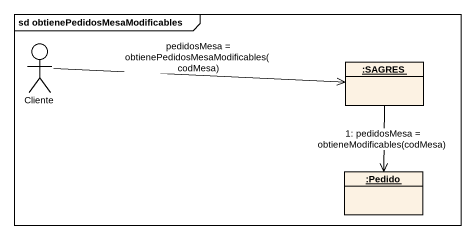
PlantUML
@startuml
mainframe sd obtienePedidosMesaModificables
allowmixing
hide circle
hide empty members
actor Cliente
object ":SAGRES" as SAGRES
object ":Pedido" as Pedido
Cliente -right-> SAGRES : pedidosMesa = obtienePedidosMesaModificables(codMesa)
SAGRES --> Pedido : 1: pedidosMesa = obtieneModificables(codMesa)
@enduml
